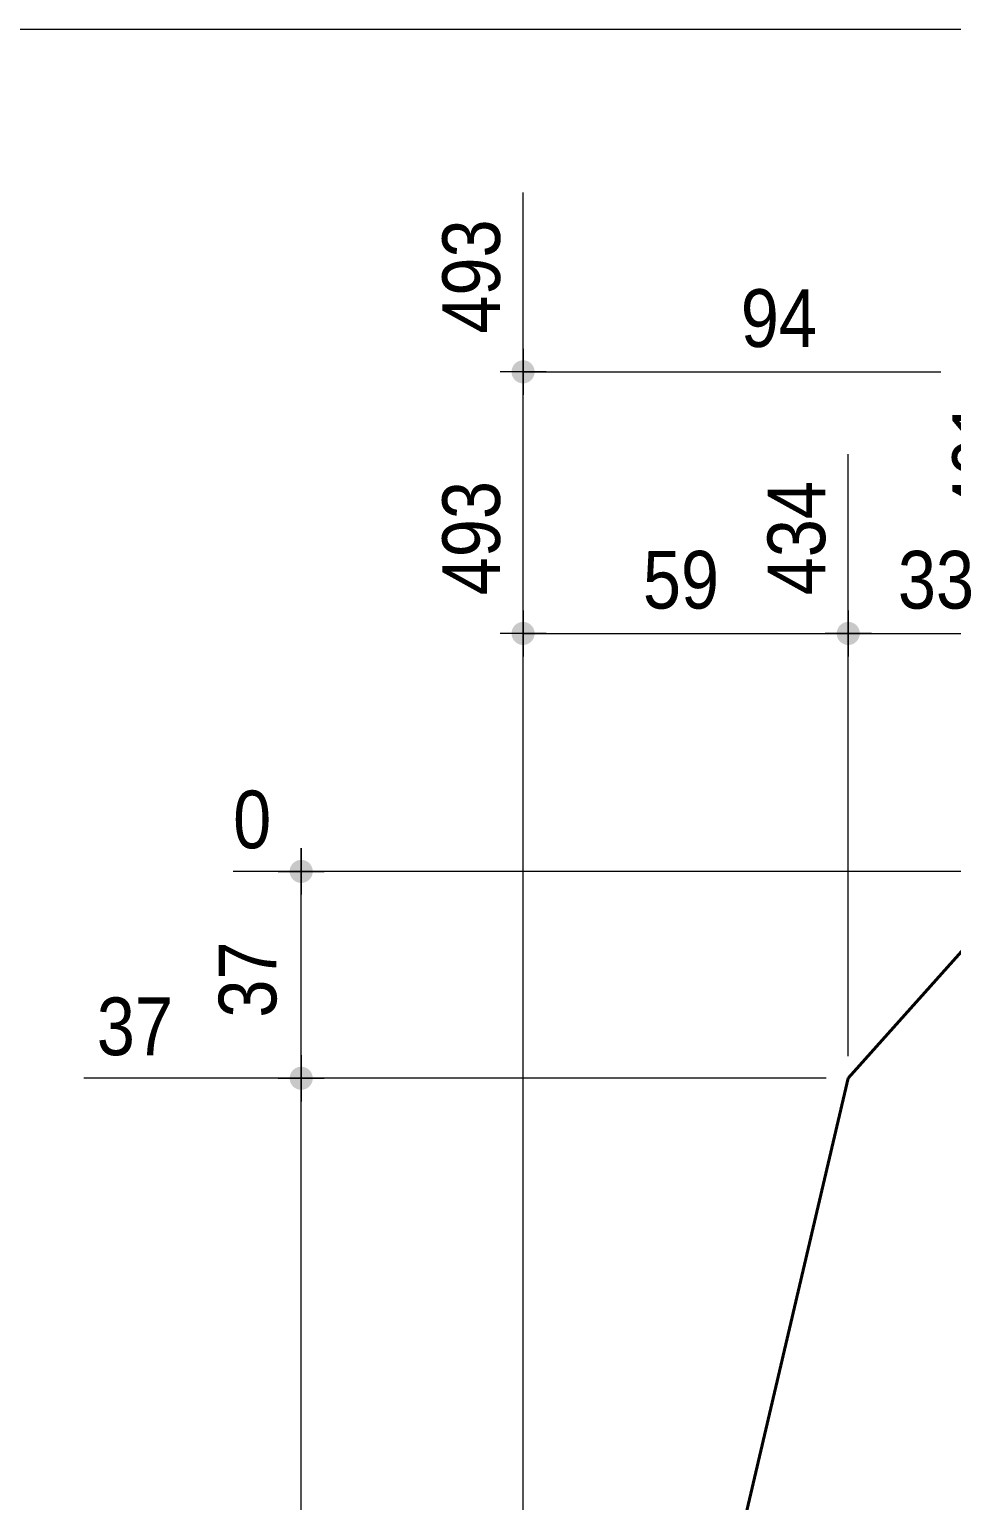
# Model space of a CAD drawing. Header units: millimetres. Extents: x 2 to 287, y 5 to 195.
# Drawn here: x 50.7 to 92.3, y 128.7 to 195 of the extents above; entities that cross this region are included whole.
import ezdxf

# ---------------------------------------------------------------- set-up
doc = ezdxf.new("R2010")
doc.units = ezdxf.units.MM
for name, color, linetype, lineweight in [('Cotation', 7, 'Continuous', 0), ('Feuille dessin', 5, 'Continuous', 0), ('Piece', 2, 'Continuous', 0)]:
    doc.layers.add(name, color=color, linetype=linetype, lineweight=lineweight)
doc.styles.add('ARIAL', font='ARIAL.TTF')

# ---------------------------------------------------------------- blocks, each defined once
blk = doc.blocks.new('*A8')
at = {"layer": 'Piece', "color": 2, "linetype": 'Continuous', "lineweight": 40}
for p, q in [((95.96457, 157.065952), (87.635768, 147.744952)), ((87.635768, 147.744952), (72.979915, 85.289855))]:
    blk.add_line(p, q, dxfattribs=at)
blk = doc.blocks.new('*A9')
at = {"layer": 'Feuille dessin', "linetype": 'Continuous', "lineweight": 0}
blk.add_line((282, 195), (5, 195), dxfattribs=at)
blk = doc.blocks.new('*A17')
at = {"layer": 'Cotation'}
blk.add_hatch(color=256, dxfattribs=at).paths.add_polyline_path([(62.954, 147.226), (62.929, 147.227), (62.904, 147.231), (62.878, 147.235), (62.854, 147.241), (62.829, 147.247), (62.805, 147.255), (62.781, 147.265), (62.758, 147.275), (62.735, 147.286), (62.713, 147.299), (62.691, 147.313), (62.67, 147.327), (62.65, 147.343), (62.631, 147.36), (62.612, 147.377), (62.595, 147.396), (62.578, 147.415), (62.562, 147.435), (62.548, 147.456), (62.534, 147.478), (62.521, 147.5), (62.51, 147.523), (62.499, 147.546), (62.49, 147.57), (62.482, 147.594), (62.475, 147.619), (62.47, 147.644), (62.466, 147.669), (62.462, 147.694), (62.461, 147.719), (62.46, 147.745), (62.461, 147.77), (62.462, 147.796), (62.466, 147.821), (62.47, 147.846), (62.475, 147.871), (62.482, 147.896), (62.49, 147.92), (62.499, 147.944), (62.51, 147.967), (62.521, 147.99), (62.534, 148.012), (62.548, 148.034), (62.562, 148.055), (62.578, 148.075), (62.595, 148.094), (62.612, 148.113), (62.631, 148.13), (62.65, 148.147), (62.67, 148.163), (62.691, 148.177), (62.713, 148.191), (62.735, 148.204), (62.758, 148.215), (62.781, 148.225), (62.805, 148.235), (62.829, 148.243), (62.854, 148.249), (62.878, 148.255), (62.904, 148.259), (62.929, 148.262), (62.954, 148.264), (62.98, 148.265), (63.005, 148.264), (63.031, 148.262), (63.056, 148.259), (63.081, 148.255), (63.106, 148.249), (63.131, 148.243), (63.155, 148.235), (63.179, 148.225), (63.202, 148.215), (63.225, 148.204), (63.247, 148.191), (63.269, 148.177), (63.29, 148.163), (63.31, 148.147), (63.329, 148.13), (63.348, 148.113), (63.365, 148.094), (63.382, 148.075), (63.398, 148.055), (63.412, 148.034), (63.426, 148.012), (63.439, 147.99), (63.45, 147.967), (63.46, 147.944), (63.47, 147.92), (63.478, 147.896), (63.484, 147.871), (63.49, 147.846), (63.494, 147.821), (63.497, 147.796), (63.499, 147.77), (63.5, 147.745), (63.499, 147.719), (63.497, 147.694), (63.494, 147.669), (63.49, 147.644), (63.484, 147.619), (63.478, 147.594), (63.47, 147.57), (63.46, 147.546), (63.45, 147.523), (63.439, 147.5), (63.426, 147.478), (63.412, 147.456), (63.398, 147.435), (63.382, 147.415), (63.365, 147.396), (63.348, 147.377), (63.329, 147.36), (63.31, 147.343), (63.29, 147.327), (63.269, 147.313), (63.247, 147.299), (63.225, 147.286), (63.202, 147.275), (63.179, 147.265), (63.155, 147.255), (63.131, 147.247), (63.106, 147.241), (63.081, 147.235), (63.056, 147.231), (63.031, 147.227), (63.005, 147.226), (62.98, 147.225)], flags=17)
at = {"layer": 'Cotation', "linetype": 'Continuous', "lineweight": 0}
for p, q in [((62.98, 148.785), (62.98, 146.705)), ((62.98, 147.745), (62.98, 148.785)), ((86.636, 147.745), (53.189, 147.745)), ((61.94, 147.745), (64.02, 147.745)), ((62.98, 85.29), (62.98, 147.745))]:
    blk.add_line(p, q, dxfattribs=at)
at = {"layer": 'Cotation'}
blk.add_point((62.98, 147.745), dxfattribs=at)
at = {"layer": 'Cotation', "style": 'ARIAL', "width": 0.85}
blk.add_text('37', height=2.6, dxfattribs=at).set_placement((53.766, 148.785))
blk = doc.blocks.new('*A18')
at = {"layer": 'Cotation'}
for points in [[(62.954, 156.547), (62.929, 156.548), (62.904, 156.552), (62.878, 156.556), (62.854, 156.562), (62.829, 156.568), (62.805, 156.576), (62.781, 156.586), (62.758, 156.596), (62.735, 156.607), (62.713, 156.62), (62.691, 156.634), (62.67, 156.648), (62.65, 156.664), (62.631, 156.681), (62.612, 156.698), (62.595, 156.717), (62.578, 156.736), (62.562, 156.756), (62.548, 156.777), (62.534, 156.799), (62.521, 156.821), (62.51, 156.844), (62.499, 156.867), (62.49, 156.891), (62.482, 156.915), (62.475, 156.94), (62.47, 156.965), (62.466, 156.99), (62.462, 157.015), (62.461, 157.04), (62.46, 157.066), (62.461, 157.091), (62.462, 157.117), (62.466, 157.142), (62.47, 157.167), (62.475, 157.192), (62.482, 157.217), (62.49, 157.241), (62.499, 157.265), (62.51, 157.288), (62.521, 157.311), (62.534, 157.333), (62.548, 157.355), (62.562, 157.376), (62.578, 157.396), (62.595, 157.415), (62.612, 157.434), (62.631, 157.451), (62.65, 157.468), (62.67, 157.484), (62.691, 157.498), (62.713, 157.512), (62.735, 157.525), (62.758, 157.536), (62.781, 157.546), (62.805, 157.556), (62.829, 157.564), (62.854, 157.57), (62.878, 157.576), (62.904, 157.58), (62.929, 157.583), (62.954, 157.585), (62.98, 157.586), (63.005, 157.585), (63.031, 157.583), (63.056, 157.58), (63.081, 157.576), (63.106, 157.57), (63.131, 157.564), (63.155, 157.556), (63.179, 157.546), (63.202, 157.536), (63.225, 157.525), (63.247, 157.512), (63.269, 157.498), (63.29, 157.484), (63.31, 157.468), (63.329, 157.451), (63.348, 157.434), (63.365, 157.415), (63.382, 157.396), (63.398, 157.376), (63.412, 157.355), (63.426, 157.333), (63.439, 157.311), (63.45, 157.288), (63.46, 157.265), (63.47, 157.241), (63.478, 157.217), (63.484, 157.192), (63.49, 157.167), (63.494, 157.142), (63.497, 157.117), (63.499, 157.091), (63.5, 157.066), (63.499, 157.04), (63.497, 157.015), (63.494, 156.99), (63.49, 156.965), (63.484, 156.94), (63.478, 156.915), (63.47, 156.891), (63.46, 156.867), (63.45, 156.844), (63.439, 156.821), (63.426, 156.799), (63.412, 156.777), (63.398, 156.756), (63.382, 156.736), (63.365, 156.717), (63.348, 156.698), (63.329, 156.681), (63.31, 156.664), (63.29, 156.648), (63.269, 156.634), (63.247, 156.62), (63.225, 156.607), (63.202, 156.596), (63.179, 156.586), (63.155, 156.576), (63.131, 156.568), (63.106, 156.562), (63.081, 156.556), (63.056, 156.552), (63.031, 156.548), (63.005, 156.547), (62.98, 156.546)], [(62.954, 147.226), (62.929, 147.227), (62.904, 147.231), (62.878, 147.235), (62.854, 147.241), (62.829, 147.247), (62.805, 147.255), (62.781, 147.265), (62.758, 147.275), (62.735, 147.286), (62.713, 147.299), (62.691, 147.313), (62.67, 147.327), (62.65, 147.343), (62.631, 147.36), (62.612, 147.377), (62.595, 147.396), (62.578, 147.415), (62.562, 147.435), (62.548, 147.456), (62.534, 147.478), (62.521, 147.5), (62.51, 147.523), (62.499, 147.546), (62.49, 147.57), (62.482, 147.594), (62.475, 147.619), (62.47, 147.644), (62.466, 147.669), (62.462, 147.694), (62.461, 147.719), (62.46, 147.745), (62.461, 147.77), (62.462, 147.796), (62.466, 147.821), (62.47, 147.846), (62.475, 147.871), (62.482, 147.896), (62.49, 147.92), (62.499, 147.944), (62.51, 147.967), (62.521, 147.99), (62.534, 148.012), (62.548, 148.034), (62.562, 148.055), (62.578, 148.075), (62.595, 148.094), (62.612, 148.113), (62.631, 148.13), (62.65, 148.147), (62.67, 148.163), (62.691, 148.177), (62.713, 148.191), (62.735, 148.204), (62.758, 148.215), (62.781, 148.225), (62.805, 148.235), (62.829, 148.243), (62.854, 148.249), (62.878, 148.255), (62.904, 148.259), (62.929, 148.262), (62.954, 148.264), (62.98, 148.265), (63.005, 148.264), (63.031, 148.262), (63.056, 148.259), (63.081, 148.255), (63.106, 148.249), (63.131, 148.243), (63.155, 148.235), (63.179, 148.225), (63.202, 148.215), (63.225, 148.204), (63.247, 148.191), (63.269, 148.177), (63.29, 148.163), (63.31, 148.147), (63.329, 148.13), (63.348, 148.113), (63.365, 148.094), (63.382, 148.075), (63.398, 148.055), (63.412, 148.034), (63.426, 148.012), (63.439, 147.99), (63.45, 147.967), (63.46, 147.944), (63.47, 147.92), (63.478, 147.896), (63.484, 147.871), (63.49, 147.846), (63.494, 147.821), (63.497, 147.796), (63.499, 147.77), (63.5, 147.745), (63.499, 147.719), (63.497, 147.694), (63.494, 147.669), (63.49, 147.644), (63.484, 147.619), (63.478, 147.594), (63.47, 147.57), (63.46, 147.546), (63.45, 147.523), (63.439, 147.5), (63.426, 147.478), (63.412, 147.456), (63.398, 147.435), (63.382, 147.415), (63.365, 147.396), (63.348, 147.377), (63.329, 147.36), (63.31, 147.343), (63.29, 147.327), (63.269, 147.313), (63.247, 147.299), (63.225, 147.286), (63.202, 147.275), (63.179, 147.265), (63.155, 147.255), (63.131, 147.247), (63.106, 147.241), (63.081, 147.235), (63.056, 147.231), (63.031, 147.227), (63.005, 147.226), (62.98, 147.225)]]:
    blk.add_hatch(color=256, dxfattribs=at).paths.add_polyline_path(points, flags=17)
at = {"layer": 'Cotation', "linetype": 'Continuous', "lineweight": 0}
for p, q in [((62.98, 158.106), (62.98, 156.026)), ((62.98, 157.066), (62.98, 158.106)), ((94.965, 157.066), (59.911, 157.066)), ((61.94, 157.066), (64.02, 157.066)), ((62.98, 147.745), (62.98, 157.066)), ((62.98, 148.785), (62.98, 146.705)), ((86.636, 147.745), (53.189, 147.745)), ((61.94, 147.745), (64.02, 147.745)), ((62.98, 147.745), (62.98, 146.705))]:
    blk.add_line(p, q, dxfattribs=at)
at = {"layer": 'Cotation'}
for p in [(62.98, 157.066), (62.98, 147.745)]:
    blk.add_point(p, dxfattribs=at)
at = {"layer": 'Cotation', "style": 'ARIAL', "width": 0.85}
blk.add_text('0', height=2.6, dxfattribs=at).set_placement((59.911, 158.106))
blk.add_text('37', height=2.6, rotation=90.00021, dxfattribs=at).set_placement((61.86, 150.477))
blk = doc.blocks.new('*A38')
at = {"layer": 'Cotation'}
blk.add_hatch(color=256, dxfattribs=at).paths.add_polyline_path([(72.954, 179.054), (72.929, 179.056), (72.904, 179.059), (72.878, 179.063), (72.854, 179.069), (72.829, 179.076), (72.805, 179.084), (72.781, 179.093), (72.758, 179.103), (72.735, 179.115), (72.713, 179.127), (72.691, 179.141), (72.67, 179.156), (72.65, 179.171), (72.631, 179.188), (72.612, 179.206), (72.595, 179.224), (72.578, 179.243), (72.562, 179.264), (72.548, 179.284), (72.534, 179.306), (72.521, 179.328), (72.51, 179.351), (72.499, 179.374), (72.49, 179.398), (72.482, 179.422), (72.475, 179.447), (72.47, 179.472), (72.466, 179.497), (72.462, 179.522), (72.461, 179.548), (72.46, 179.573), (72.461, 179.599), (72.462, 179.624), (72.466, 179.65), (72.47, 179.675), (72.475, 179.7), (72.482, 179.724), (72.49, 179.749), (72.499, 179.772), (72.51, 179.796), (72.521, 179.819), (72.534, 179.841), (72.548, 179.862), (72.562, 179.883), (72.578, 179.903), (72.595, 179.923), (72.612, 179.941), (72.631, 179.959), (72.65, 179.975), (72.67, 179.991), (72.691, 180.006), (72.713, 180.019), (72.735, 180.032), (72.758, 180.043), (72.781, 180.054), (72.805, 180.063), (72.829, 180.071), (72.854, 180.078), (72.878, 180.083), (72.904, 180.088), (72.929, 180.091), (72.954, 180.093), (72.98, 180.093), (73.005, 180.093), (73.031, 180.091), (73.056, 180.088), (73.081, 180.083), (73.106, 180.078), (73.131, 180.071), (73.155, 180.063), (73.179, 180.054), (73.202, 180.043), (73.225, 180.032), (73.247, 180.019), (73.269, 180.006), (73.29, 179.991), (73.31, 179.975), (73.329, 179.959), (73.348, 179.941), (73.365, 179.923), (73.382, 179.903), (73.398, 179.883), (73.412, 179.862), (73.426, 179.841), (73.439, 179.819), (73.45, 179.796), (73.46, 179.772), (73.47, 179.749), (73.478, 179.724), (73.484, 179.7), (73.49, 179.675), (73.494, 179.65), (73.497, 179.624), (73.499, 179.599), (73.5, 179.573), (73.499, 179.548), (73.497, 179.522), (73.494, 179.497), (73.49, 179.472), (73.484, 179.447), (73.478, 179.422), (73.47, 179.398), (73.46, 179.374), (73.45, 179.351), (73.439, 179.328), (73.426, 179.306), (73.412, 179.284), (73.398, 179.264), (73.382, 179.243), (73.365, 179.224), (73.348, 179.206), (73.329, 179.188), (73.31, 179.171), (73.29, 179.156), (73.269, 179.141), (73.247, 179.127), (73.225, 179.115), (73.202, 179.103), (73.179, 179.093), (73.155, 179.084), (73.131, 179.076), (73.106, 179.069), (73.081, 179.063), (73.056, 179.059), (73.031, 179.056), (73.005, 179.054), (72.98, 179.053)], flags=17)
at = {"layer": 'Cotation', "linetype": 'Continuous', "lineweight": 0}
for p, q in [((72.98, 86.29), (72.98, 187.653)), ((72.98, 180.613), (72.98, 178.533)), ((74.02, 179.573), (71.94, 179.573)), ((72.98, 179.573), (71.94, 179.573)), ((72.98, 179.573), (91.805, 179.573))]:
    blk.add_line(p, q, dxfattribs=at)
at = {"layer": 'Cotation'}
blk.add_point((72.98, 179.573), dxfattribs=at)
at = {"layer": 'Cotation', "style": 'ARIAL', "width": 0.85}
blk.add_text('493', height=2.6, rotation=90.00021, dxfattribs=at).set_placement((71.94, 181.29))
blk.add_text('94', height=2.6, dxfattribs=at).set_placement((82.792, 180.693))
blk = doc.blocks.new('*A43')
at = {"layer": 'Cotation'}
for points in [[(72.954, 167.268), (72.929, 167.27), (72.904, 167.273), (72.878, 167.277), (72.854, 167.283), (72.829, 167.289), (72.805, 167.297), (72.781, 167.307), (72.758, 167.317), (72.735, 167.328), (72.713, 167.341), (72.691, 167.355), (72.67, 167.369), (72.65, 167.385), (72.631, 167.402), (72.612, 167.419), (72.595, 167.438), (72.578, 167.457), (72.562, 167.477), (72.548, 167.498), (72.534, 167.52), (72.521, 167.542), (72.51, 167.565), (72.499, 167.588), (72.49, 167.612), (72.482, 167.636), (72.475, 167.661), (72.47, 167.686), (72.466, 167.711), (72.462, 167.736), (72.461, 167.762), (72.46, 167.787), (72.461, 167.813), (72.462, 167.838), (72.466, 167.863), (72.47, 167.889), (72.475, 167.913), (72.482, 167.938), (72.49, 167.962), (72.499, 167.986), (72.51, 168.009), (72.521, 168.032), (72.534, 168.054), (72.548, 168.076), (72.562, 168.097), (72.578, 168.117), (72.595, 168.136), (72.612, 168.155), (72.631, 168.172), (72.65, 168.189), (72.67, 168.205), (72.691, 168.219), (72.713, 168.233), (72.735, 168.246), (72.758, 168.257), (72.781, 168.267), (72.805, 168.277), (72.829, 168.285), (72.854, 168.291), (72.878, 168.297), (72.904, 168.301), (72.929, 168.305), (72.954, 168.306), (72.98, 168.307), (73.005, 168.306), (73.031, 168.305), (73.056, 168.301), (73.081, 168.297), (73.106, 168.291), (73.131, 168.285), (73.155, 168.277), (73.179, 168.267), (73.202, 168.257), (73.225, 168.246), (73.247, 168.233), (73.269, 168.219), (73.29, 168.205), (73.31, 168.189), (73.329, 168.172), (73.348, 168.155), (73.365, 168.136), (73.382, 168.117), (73.398, 168.097), (73.412, 168.076), (73.426, 168.054), (73.439, 168.032), (73.45, 168.009), (73.46, 167.986), (73.47, 167.962), (73.478, 167.938), (73.484, 167.913), (73.49, 167.889), (73.494, 167.863), (73.497, 167.838), (73.499, 167.813), (73.5, 167.787), (73.499, 167.762), (73.497, 167.736), (73.494, 167.711), (73.49, 167.686), (73.484, 167.661), (73.478, 167.636), (73.47, 167.612), (73.46, 167.588), (73.45, 167.565), (73.439, 167.542), (73.426, 167.52), (73.412, 167.498), (73.398, 167.477), (73.382, 167.457), (73.365, 167.438), (73.348, 167.419), (73.329, 167.402), (73.31, 167.385), (73.29, 167.369), (73.269, 167.355), (73.247, 167.341), (73.225, 167.328), (73.202, 167.317), (73.179, 167.307), (73.155, 167.297), (73.131, 167.289), (73.106, 167.283), (73.081, 167.277), (73.056, 167.273), (73.031, 167.27), (73.005, 167.268), (72.98, 167.267)], [(87.61, 167.268), (87.585, 167.27), (87.559, 167.273), (87.534, 167.277), (87.509, 167.283), (87.485, 167.289), (87.461, 167.297), (87.437, 167.307), (87.413, 167.317), (87.391, 167.328), (87.368, 167.341), (87.347, 167.355), (87.326, 167.369), (87.306, 167.385), (87.287, 167.402), (87.268, 167.419), (87.25, 167.438), (87.234, 167.457), (87.218, 167.477), (87.203, 167.498), (87.19, 167.52), (87.177, 167.542), (87.166, 167.565), (87.155, 167.588), (87.146, 167.612), (87.138, 167.636), (87.131, 167.661), (87.126, 167.686), (87.121, 167.711), (87.118, 167.736), (87.116, 167.762), (87.116, 167.787), (87.116, 167.813), (87.118, 167.838), (87.121, 167.863), (87.126, 167.889), (87.131, 167.913), (87.138, 167.938), (87.146, 167.962), (87.155, 167.986), (87.166, 168.009), (87.177, 168.032), (87.19, 168.054), (87.203, 168.076), (87.218, 168.097), (87.234, 168.117), (87.25, 168.136), (87.268, 168.155), (87.287, 168.172), (87.306, 168.189), (87.326, 168.205), (87.347, 168.219), (87.368, 168.233), (87.391, 168.246), (87.413, 168.257), (87.437, 168.267), (87.461, 168.277), (87.485, 168.285), (87.509, 168.291), (87.534, 168.297), (87.559, 168.301), (87.585, 168.305), (87.61, 168.306), (87.636, 168.307), (87.661, 168.306), (87.687, 168.305), (87.712, 168.301), (87.737, 168.297), (87.762, 168.291), (87.787, 168.285), (87.811, 168.277), (87.835, 168.267), (87.858, 168.257), (87.881, 168.246), (87.903, 168.233), (87.925, 168.219), (87.946, 168.205), (87.966, 168.189), (87.985, 168.172), (88.003, 168.155), (88.021, 168.136), (88.038, 168.117), (88.053, 168.097), (88.068, 168.076), (88.082, 168.054), (88.094, 168.032), (88.106, 168.009), (88.116, 167.986), (88.125, 167.962), (88.133, 167.938), (88.14, 167.913), (88.146, 167.889), (88.15, 167.863), (88.153, 167.838), (88.155, 167.813), (88.156, 167.787), (88.155, 167.762), (88.153, 167.736), (88.15, 167.711), (88.146, 167.686), (88.14, 167.661), (88.133, 167.636), (88.125, 167.612), (88.116, 167.588), (88.106, 167.565), (88.094, 167.542), (88.082, 167.52), (88.068, 167.498), (88.053, 167.477), (88.038, 167.457), (88.021, 167.438), (88.003, 167.419), (87.985, 167.402), (87.966, 167.385), (87.946, 167.369), (87.925, 167.355), (87.903, 167.341), (87.881, 167.328), (87.858, 167.317), (87.835, 167.307), (87.811, 167.297), (87.787, 167.289), (87.762, 167.283), (87.737, 167.277), (87.712, 167.273), (87.687, 167.27), (87.661, 167.268), (87.636, 167.267)]]:
    blk.add_hatch(color=256, dxfattribs=at).paths.add_polyline_path(points, flags=17)
at = {"layer": 'Cotation', "linetype": 'Continuous', "lineweight": 0}
for p, q in [((72.98, 86.29), (72.98, 175.866)), ((87.636, 148.745), (87.636, 175.866)), ((72.98, 168.827), (72.98, 166.747)), ((87.636, 168.827), (87.636, 166.747)), ((74.02, 167.787), (71.94, 167.787)), ((72.98, 167.787), (71.94, 167.787)), ((72.98, 167.787), (87.636, 167.787)), ((88.676, 167.787), (86.596, 167.787)), ((87.636, 167.787), (88.676, 167.787))]:
    blk.add_line(p, q, dxfattribs=at)
at = {"layer": 'Cotation'}
for p in [(72.98, 167.787), (87.636, 167.787)]:
    blk.add_point(p, dxfattribs=at)
at = {"layer": 'Cotation', "style": 'ARIAL', "width": 0.85}
for s, p in [('493', (71.94, 169.504)), ('434', (86.596, 169.504))]:
    blk.add_text(s, height=2.6, rotation=90.00021, dxfattribs=at).set_placement(p)
blk.add_text('59', height=2.6, dxfattribs=at).set_placement((78.379, 168.907))
blk = doc.blocks.new('*A44')
at = {"layer": 'Cotation'}
for points in [[(87.61, 167.268), (87.585, 167.27), (87.559, 167.273), (87.534, 167.277), (87.509, 167.283), (87.485, 167.289), (87.461, 167.297), (87.437, 167.307), (87.413, 167.317), (87.391, 167.328), (87.368, 167.341), (87.347, 167.355), (87.326, 167.369), (87.306, 167.385), (87.287, 167.402), (87.268, 167.419), (87.25, 167.438), (87.234, 167.457), (87.218, 167.477), (87.203, 167.498), (87.19, 167.52), (87.177, 167.542), (87.166, 167.565), (87.155, 167.588), (87.146, 167.612), (87.138, 167.636), (87.131, 167.661), (87.126, 167.686), (87.121, 167.711), (87.118, 167.736), (87.116, 167.762), (87.116, 167.787), (87.116, 167.813), (87.118, 167.838), (87.121, 167.863), (87.126, 167.889), (87.131, 167.913), (87.138, 167.938), (87.146, 167.962), (87.155, 167.986), (87.166, 168.009), (87.177, 168.032), (87.19, 168.054), (87.203, 168.076), (87.218, 168.097), (87.234, 168.117), (87.25, 168.136), (87.268, 168.155), (87.287, 168.172), (87.306, 168.189), (87.326, 168.205), (87.347, 168.219), (87.368, 168.233), (87.391, 168.246), (87.413, 168.257), (87.437, 168.267), (87.461, 168.277), (87.485, 168.285), (87.509, 168.291), (87.534, 168.297), (87.559, 168.301), (87.585, 168.305), (87.61, 168.306), (87.636, 168.307), (87.661, 168.306), (87.687, 168.305), (87.712, 168.301), (87.737, 168.297), (87.762, 168.291), (87.787, 168.285), (87.811, 168.277), (87.835, 168.267), (87.858, 168.257), (87.881, 168.246), (87.903, 168.233), (87.925, 168.219), (87.946, 168.205), (87.966, 168.189), (87.985, 168.172), (88.003, 168.155), (88.021, 168.136), (88.038, 168.117), (88.053, 168.097), (88.068, 168.076), (88.082, 168.054), (88.094, 168.032), (88.106, 168.009), (88.116, 167.986), (88.125, 167.962), (88.133, 167.938), (88.14, 167.913), (88.146, 167.889), (88.15, 167.863), (88.153, 167.838), (88.155, 167.813), (88.156, 167.787), (88.155, 167.762), (88.153, 167.736), (88.15, 167.711), (88.146, 167.686), (88.14, 167.661), (88.133, 167.636), (88.125, 167.612), (88.116, 167.588), (88.106, 167.565), (88.094, 167.542), (88.082, 167.52), (88.068, 167.498), (88.053, 167.477), (88.038, 167.457), (88.021, 167.438), (88.003, 167.419), (87.985, 167.402), (87.966, 167.385), (87.946, 167.369), (87.925, 167.355), (87.903, 167.341), (87.881, 167.328), (87.858, 167.317), (87.835, 167.307), (87.811, 167.297), (87.787, 167.289), (87.762, 167.283), (87.737, 167.277), (87.712, 167.273), (87.687, 167.27), (87.661, 167.268), (87.636, 167.267)], [(95.939, 167.268), (95.914, 167.27), (95.888, 167.273), (95.863, 167.277), (95.838, 167.283), (95.814, 167.289), (95.789, 167.297), (95.766, 167.307), (95.742, 167.317), (95.719, 167.328), (95.697, 167.341), (95.676, 167.355), (95.655, 167.369), (95.635, 167.385), (95.615, 167.402), (95.597, 167.419), (95.579, 167.438), (95.563, 167.457), (95.547, 167.477), (95.532, 167.498), (95.519, 167.52), (95.506, 167.542), (95.494, 167.565), (95.484, 167.588), (95.475, 167.612), (95.467, 167.636), (95.46, 167.661), (95.455, 167.686), (95.45, 167.711), (95.447, 167.736), (95.445, 167.762), (95.445, 167.787), (95.445, 167.813), (95.447, 167.838), (95.45, 167.863), (95.455, 167.889), (95.46, 167.913), (95.467, 167.938), (95.475, 167.962), (95.484, 167.986), (95.494, 168.009), (95.506, 168.032), (95.519, 168.054), (95.532, 168.076), (95.547, 168.097), (95.563, 168.117), (95.579, 168.136), (95.597, 168.155), (95.615, 168.172), (95.635, 168.189), (95.655, 168.205), (95.676, 168.219), (95.697, 168.233), (95.719, 168.246), (95.742, 168.257), (95.766, 168.267), (95.789, 168.277), (95.814, 168.285), (95.838, 168.291), (95.863, 168.297), (95.888, 168.301), (95.914, 168.305), (95.939, 168.306), (95.965, 168.307), (95.99, 168.306), (96.016, 168.305), (96.041, 168.301), (96.066, 168.297), (96.091, 168.291), (96.116, 168.285), (96.14, 168.277), (96.164, 168.267), (96.187, 168.257), (96.21, 168.246), (96.232, 168.233), (96.253, 168.219), (96.274, 168.205), (96.294, 168.189), (96.314, 168.172), (96.332, 168.155), (96.35, 168.136), (96.367, 168.117), (96.382, 168.097), (96.397, 168.076), (96.411, 168.054), (96.423, 168.032), (96.435, 168.009), (96.445, 167.986), (96.454, 167.962), (96.462, 167.938), (96.469, 167.913), (96.475, 167.889), (96.479, 167.863), (96.482, 167.838), (96.484, 167.813), (96.485, 167.787), (96.484, 167.762), (96.482, 167.736), (96.479, 167.711), (96.475, 167.686), (96.469, 167.661), (96.462, 167.636), (96.454, 167.612), (96.445, 167.588), (96.435, 167.565), (96.423, 167.542), (96.411, 167.52), (96.397, 167.498), (96.382, 167.477), (96.367, 167.457), (96.35, 167.438), (96.332, 167.419), (96.314, 167.402), (96.294, 167.385), (96.274, 167.369), (96.253, 167.355), (96.232, 167.341), (96.21, 167.328), (96.187, 167.317), (96.164, 167.307), (96.14, 167.297), (96.116, 167.289), (96.091, 167.283), (96.066, 167.277), (96.041, 167.273), (96.016, 167.27), (95.99, 167.268), (95.965, 167.267)]]:
    blk.add_hatch(color=256, dxfattribs=at).paths.add_polyline_path(points, flags=17)
at = {"layer": 'Cotation', "linetype": 'Continuous', "lineweight": 0}
for p, q in [((95.965, 158.066), (95.965, 179.506)), ((87.636, 148.745), (87.636, 175.866)), ((87.636, 168.827), (87.636, 166.747)), ((95.965, 168.827), (95.965, 166.747)), ((88.676, 167.787), (86.596, 167.787)), ((87.636, 167.787), (86.596, 167.787)), ((87.636, 167.787), (95.965, 167.787)), ((97.005, 167.787), (94.925, 167.787)), ((95.965, 167.787), (97.005, 167.787))]:
    blk.add_line(p, q, dxfattribs=at)
at = {"layer": 'Cotation'}
for p in [(87.636, 167.787), (95.965, 167.787)]:
    blk.add_point(p, dxfattribs=at)
at = {"layer": 'Cotation', "style": 'ARIAL', "width": 0.85}
blk.add_text('401', height=2.6, rotation=90.00021, dxfattribs=at).set_placement((94.925, 173.144))
blk.add_text('33', height=2.6, dxfattribs=at).set_placement((89.872, 168.907))

msp = doc.modelspace()

# ---------------------------------------------------------------- block references
at = {"lineweight": 0}
for name in ['*A9', '*A38', '*A44', '*A43', '*A18', '*A8', '*A17']:
    msp.add_blockref(name, (0, 0), dxfattribs=at)

doc.saveas('drawing.dxf')
